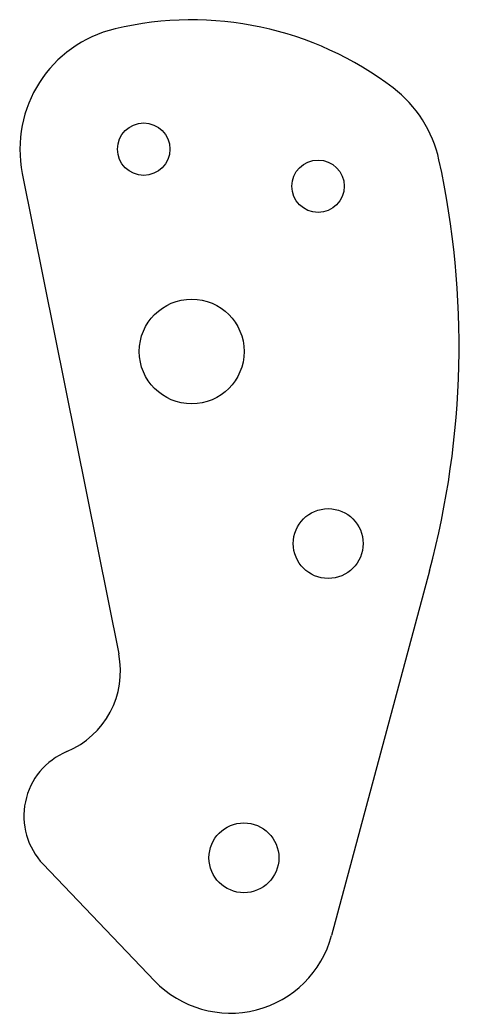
# Model space of a CAD drawing. Extents: x -9.8 to 15.3, y 3.6 to 60.5.
import ezdxf

# ---------------------------------------------------------------- set-up
doc = ezdxf.new("R2010")
doc.units = 0
doc.layers.add('VISIBLE', color=7, linetype='CONTINUOUS')

msp = doc.modelspace()

# ---------------------------------------------------------------- linework, layer by layer
at = {"layer": 'VISIBLE'}
for p, q in [((-9.695, 51.701), (-4.176, 24.18)), ((13.609, 28.947), (8.009, 8.049)), ((-2.125, 5.458), (-8.499, 12.131))]:
    msp.add_line(p, q, dxfattribs=at)
for centre, radius in [((-2.748, 53.094), 1.5), ((7.232, 50.969), 1.5), ((0, 41.5), 3), ((7.813, 30.5), 2), ((2.99, 12.5), 2)]:
    msp.add_circle(centre, radius, dxfattribs=at)
for centre, radius, start, end in [((0, 41.5), 19, 52.6271, 103.3362), ((-2.748, 53.094), 7.085, 103.3362, 191.3399), ((7.232, 50.969), 7.085, 12.3478, 52.6271), ((-34.491, 41.835), 49.796, 345, 12.3478), ((-9.078, 23.197), 5, 292.6937, 11.3399), ((-5.606, 14.894), 4, 112.6937, 223.6838), ((2.214, 9.602), 6, 223.6838, 345)]:
    msp.add_arc(centre, radius, start, end, dxfattribs=at)

doc.saveas('drawing.dxf')
